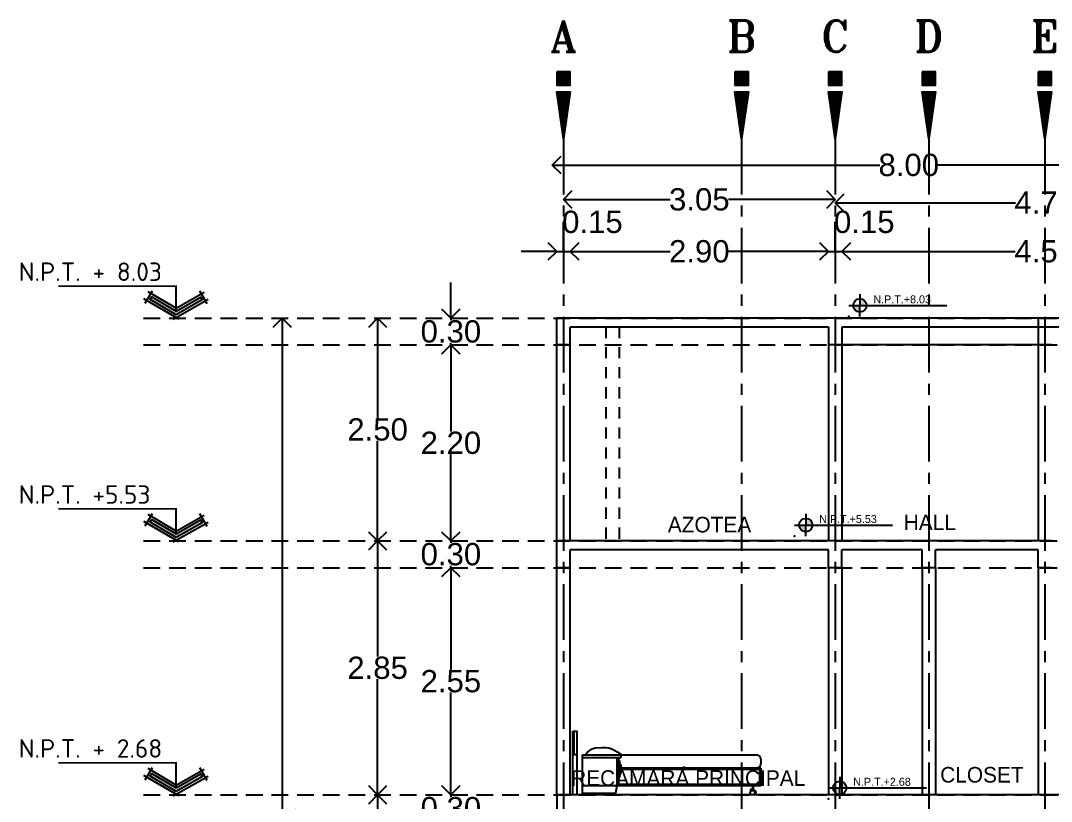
# Model space of a CAD drawing. Header units: metres. Extents: x -58 to 722, y -1100 to 345.
# Drawn here: x 194.06 to 205.62, y -503.35 to -494.59 of the extents above; entities that cross this region are included whole.
import ezdxf
from ezdxf.enums import TextEntityAlignment as Align

# ---------------------------------------------------------------- set-up
doc = ezdxf.new("R2010")
doc.units = ezdxf.units.M
doc.header["$MEASUREMENT"] = 0
for name, pattern in [('CENTER2', [1.125, 0.75, -0.125, 0.125, -0.125]), ('CENTERX2', [4, 2.5, -0.5, 0.5, -0.5]), ('HIDDEN2', [0.1875, 0.125, -0.0625])]:
    doc.linetypes.add(name, pattern=pattern)
doc.layers.get('0').update_dxf_attribs({"color": 255})
doc.layers.get('DEFPOINTS').update_dxf_attribs({"color": 250})
for name, color, linetype in [('A-INDICADORES', 149, 'Continuous'), ('A-MOBILIARIO SANITARIO', 124, 'Continuous'), ('A-TEXTOS', 131, 'Continuous'), ('FSR_ARQ_007PROYECCIONES', 200, 'HIDDEN2'), ('FSR_ARQ_010MUROBAJO', 33, 'Continuous'), ('FSR_ARQ_014TEXTOS', 142, 'Continuous'), ('FSR_ARQ_015COTAS', 125, 'Continuous'), ('FSR_ARQ_016EJES', 135, 'CENTER2'), ('FSR_ARQ_017EJESTEXT', 135, 'Continuous'), ('LOSA', 1, 'Continuous'), ('TEXTOS', 7, 'Continuous')]:
    doc.layers.add(name, color=color, linetype=linetype)
doc.styles.add('ESPACIOS', font='GOTHIC.TTF')
doc.styles.add('LOCAL', font='isocpeur.ttf', dxfattribs={"width": 0.75, "height": 0.15})
doc.styles.add('ROMANT', font='romant.shx')
doc.styles.add('style1', font='arial.ttf')
doc.dimstyles.new('PP_PACO', dxfattribs={"dimtxt": 0.18, "dimasz": 0.075, "dimexe": 0.075, "dimexo": 0, "dimgap": 0, "dimtad": 0, "dimtih": 1, "dimtoh": 1, "dimzin": 1, "dimdsep": 46, "dimtxsty": 'style1', "dimcen": 0.15, "dimse1": 1, "dimse2": 1, "dimclrd": 256, "dimclre": 256, "dimadec": 0, "dimazin": 0, "dimtfac": 1, "dimtmove": 0, "dimatfit": 3, "dimfxl": 0.075, "dimarcsym": 0})

# ---------------------------------------------------------------- blocks, each defined once
blk = doc.blocks.new('Di-p0101')
at = {"const_width": 0.2}
blk.add_lwpolyline([(1.77635683940025e-15, 0.8000000000000007), (1.77635683940025e-15, 1)], dxfattribs=at)
for points in [[(0.09999999999999987, 1), (0.09999999999999987, 0.8000000000000007), (-0.09999999999999964, 0.8000000000000007), (-0.09999999999999964, 1)], [(0, 0), (0.09999999999999987, 0.7000000000000011), (-0.09999999999999964, 0.7000000000000011)]]:
    blk.add_lwpolyline(points, close=True)
blk.add_lwpolyline([(0, 0, 0, 0.2, 0), (1.77635683940025e-15, 0.7000000000000011, 0.2, 0.2, 0)], format="xyseb")
at = {"style": 'ROMANT'}
blk.add_attdef('1', text='', height=0.6, dxfattribs=at).set_placement((2.220446049250313e-16, 1.3), align=Align.CENTER)
blk = doc.blocks.new('_Open90')
at = {"color": 0, "linetype": 'ByBlock', "lineweight": -2}
for p, q in [((0, 0), (-1, 0)), ((-0.5, 0.5), (0, 0)), ((0, 0), (-0.5, -0.5))]:
    blk.add_line(p, q, dxfattribs=at)
blk = doc.blocks.new('*D681')
at = {"layer": 'DEFPOINTS', "color": 0, "ltscale": 0.005, "transparency": 16777216}
for p in [(203.1958728176121, -496.5932850613348), (200.1458728176117, -497.0221563822123), (203.1958728176121, -497.0221563822123)]:
    blk.add_point(p, dxfattribs=at)
at = {"layer": 'FSR_ARQ_015COTAS', "lineweight": -2, "ltscale": 0.005, "transparency": 16777216}
for p, q in [((200.3458728176116, -496.5932850613348), (201.3453271150198, -496.5932850613348)), ((202.9958728176121, -496.5932850613348), (201.9964185202039, -496.5932850613348))]:
    blk.add_line(p, q, dxfattribs=at)
at = {"layer": 'FSR_ARQ_015COTAS', "lineweight": -2, "ltscale": 0.005, "transparency": 16777216, "xscale": 0.2, "yscale": 0.2, "zscale": 0.2, "rotation": 180}
blk.add_blockref('_Open90', (200.1458728176117, -496.5932850613348), dxfattribs=at)
at = {"layer": 'FSR_ARQ_015COTAS', "lineweight": -2, "ltscale": 0.005, "transparency": 16777216, "xscale": 0.2, "yscale": 0.2, "zscale": 0.2}
blk.add_blockref('_Open90', (203.1958728176121, -496.5932850613348), dxfattribs=at)
at = {"layer": 'FSR_ARQ_015COTAS', "color": 0, "ltscale": 0.005, "transparency": 16777216, "insert": (201.6708728176119, -496.5932850613348), "char_height": 0.25, "attachment_point": 5, "style": 'style1'}
blk.add_mtext('3.05', dxfattribs=at)
blk = doc.blocks.new('*D682')
at = {"layer": 'DEFPOINTS', "color": 0, "ltscale": 0.005, "transparency": 16777216}
for p in [(207.8958728176117, -496.6301337464139), (207.8958728176117, -496.9492589366504), (203.1958728176121, -497.0221563822123)]:
    blk.add_point(p, dxfattribs=at)
at = {"layer": 'FSR_ARQ_015COTAS', "lineweight": -2, "ltscale": 0.005, "transparency": 16777216}
for p, q in [((203.3958728176121, -496.6301337464139), (205.2165754096992, -496.6301337464139)), ((207.6958728176117, -496.6301337464139), (205.8751702255246, -496.6301337464139))]:
    blk.add_line(p, q, dxfattribs=at)
at = {"layer": 'FSR_ARQ_015COTAS', "lineweight": -2, "ltscale": 0.005, "transparency": 16777216, "xscale": 0.2, "yscale": 0.2, "zscale": 0.2, "rotation": 180}
blk.add_blockref('_Open90', (203.1958728176121, -496.6301337464139), dxfattribs=at)
at = {"layer": 'FSR_ARQ_015COTAS', "lineweight": -2, "ltscale": 0.005, "transparency": 16777216, "xscale": 0.2, "yscale": 0.2, "zscale": 0.2}
blk.add_blockref('_Open90', (207.8958728176117, -496.6301337464139), dxfattribs=at)
at = {"layer": 'FSR_ARQ_015COTAS', "color": 0, "ltscale": 0.005, "transparency": 16777216, "insert": (205.5458728176119, -496.6301337464139), "char_height": 0.25, "attachment_point": 5, "style": 'style1'}
blk.add_mtext('4.70', dxfattribs=at)
blk = doc.blocks.new('*D683')
at = {"layer": 'DEFPOINTS', "color": 0, "ltscale": 0.005, "transparency": 16777216}
for p in [(200.2208728176113, -497.1761549930175), (200.0708728176118, -497.3543239462479), (200.2208728176113, -497.3543239462479)]:
    blk.add_point(p, dxfattribs=at)
at = {"layer": 'FSR_ARQ_015COTAS', "lineweight": -2, "ltscale": 0.005, "transparency": 16777216}
for p, q in [((200.1458728176115, -497.1761549930175), (200.1458728176115, -496.8458684991566)), ((199.8708728176118, -497.1761549930175), (199.6708728176118, -497.1761549930175)), ((200.0708728176118, -497.1761549930175), (200.2208728176113, -497.1761549930175)), ((200.0708728176118, -497.1761549930175), (200.2208728176113, -497.1761549930175)), ((200.4208728176113, -497.1761549930175), (200.6208728176113, -497.1761549930175))]:
    blk.add_line(p, q, dxfattribs=at)
at = {"layer": 'FSR_ARQ_015COTAS', "lineweight": -2, "ltscale": 0.005, "transparency": 16777216, "xscale": 0.2, "yscale": 0.2, "zscale": 0.2}
blk.add_blockref('_Open90', (200.0708728176118, -497.1761549930175), dxfattribs=at)
at = {"layer": 'FSR_ARQ_015COTAS', "lineweight": -2, "ltscale": 0.005, "transparency": 16777216, "xscale": 0.2, "yscale": 0.2, "zscale": 0.2, "rotation": 180}
blk.add_blockref('_Open90', (200.2208728176113, -497.1761549930175), dxfattribs=at)
at = {"layer": 'FSR_ARQ_015COTAS', "color": 0, "ltscale": 0.005, "transparency": 16777216, "insert": (200.4715037862337, -496.8458684991566), "char_height": 0.25, "attachment_point": 5, "style": 'style1'}
blk.add_mtext('0.15', dxfattribs=at)
blk = doc.blocks.new('*D684')
at = {"layer": 'DEFPOINTS', "color": 0, "ltscale": 0.005, "transparency": 16777216}
for p in [(203.120872817612, -497.1761549930175), (200.2208728176113, -497.3781300483982), (203.120872817612, -497.5442254657083)]:
    blk.add_point(p, dxfattribs=at)
at = {"layer": 'FSR_ARQ_015COTAS', "lineweight": -2, "ltscale": 0.005, "transparency": 16777216}
for p, q in [((200.4208728176113, -497.1761549930175), (201.3444744547194, -497.1761549930175)), ((202.920872817612, -497.1761549930175), (201.9972711805039, -497.1761549930175))]:
    blk.add_line(p, q, dxfattribs=at)
at = {"layer": 'FSR_ARQ_015COTAS', "lineweight": -2, "ltscale": 0.005, "transparency": 16777216, "xscale": 0.2, "yscale": 0.2, "zscale": 0.2, "rotation": 180}
blk.add_blockref('_Open90', (200.2208728176113, -497.1761549930175), dxfattribs=at)
at = {"layer": 'FSR_ARQ_015COTAS', "lineweight": -2, "ltscale": 0.005, "transparency": 16777216, "xscale": 0.2, "yscale": 0.2, "zscale": 0.2}
blk.add_blockref('_Open90', (203.120872817612, -497.1761549930175), dxfattribs=at)
at = {"layer": 'FSR_ARQ_015COTAS', "color": 0, "ltscale": 0.005, "transparency": 16777216, "insert": (201.6708728176117, -497.1761549930175), "char_height": 0.25, "attachment_point": 5, "style": 'style1'}
blk.add_mtext('2.90', dxfattribs=at)
blk = doc.blocks.new('*D685')
at = {"layer": 'DEFPOINTS', "color": 0, "ltscale": 0.005, "transparency": 16777216}
for p in [(203.2708728176121, -497.1761549930175), (203.120872817612, -497.5442254657083), (203.2708728176121, -497.5417184336374)]:
    blk.add_point(p, dxfattribs=at)
at = {"layer": 'FSR_ARQ_015COTAS', "lineweight": -2, "ltscale": 0.005, "transparency": 16777216}
for p, q in [((203.195872817612, -497.1761549930175), (203.195872817612, -496.8458684991566)), ((202.920872817612, -497.1761549930175), (202.720872817612, -497.1761549930175)), ((203.120872817612, -497.1761549930175), (203.2708728176121, -497.1761549930175)), ((203.120872817612, -497.1761549930175), (203.2708728176121, -497.1761549930175)), ((203.4708728176121, -497.1761549930175), (203.6708728176121, -497.1761549930175))]:
    blk.add_line(p, q, dxfattribs=at)
at = {"layer": 'FSR_ARQ_015COTAS', "lineweight": -2, "ltscale": 0.005, "transparency": 16777216, "xscale": 0.2, "yscale": 0.2, "zscale": 0.2}
blk.add_blockref('_Open90', (203.120872817612, -497.1761549930175), dxfattribs=at)
at = {"layer": 'FSR_ARQ_015COTAS', "lineweight": -2, "ltscale": 0.005, "transparency": 16777216, "xscale": 0.2, "yscale": 0.2, "zscale": 0.2, "rotation": 180}
blk.add_blockref('_Open90', (203.2708728176121, -497.1761549930175), dxfattribs=at)
at = {"layer": 'FSR_ARQ_015COTAS', "color": 0, "ltscale": 0.005, "transparency": 16777216, "insert": (203.5215037862341, -496.8458684991566), "char_height": 0.25, "attachment_point": 5, "style": 'style1'}
blk.add_mtext('0.15', dxfattribs=at)
blk = doc.blocks.new('*D686')
at = {"layer": 'DEFPOINTS', "color": 0, "ltscale": 0.005, "transparency": 16777216}
for p in [(207.8208728176121, -497.1761549930175), (207.8208728176121, -497.4199260308069), (203.2708728176121, -497.5417184336374)]:
    blk.add_point(p, dxfattribs=at)
at = {"layer": 'FSR_ARQ_015COTAS', "lineweight": -2, "ltscale": 0.005, "transparency": 16777216}
for p, q in [((203.4708728176121, -497.1761549930175), (205.2152111532192, -497.1761549930175)), ((207.6208728176121, -497.1761549930175), (205.876534482005, -497.1761549930175))]:
    blk.add_line(p, q, dxfattribs=at)
at = {"layer": 'FSR_ARQ_015COTAS', "lineweight": -2, "ltscale": 0.005, "transparency": 16777216, "xscale": 0.2, "yscale": 0.2, "zscale": 0.2, "rotation": 180}
blk.add_blockref('_Open90', (203.2708728176121, -497.1761549930175), dxfattribs=at)
at = {"layer": 'FSR_ARQ_015COTAS', "lineweight": -2, "ltscale": 0.005, "transparency": 16777216, "xscale": 0.2, "yscale": 0.2, "zscale": 0.2}
blk.add_blockref('_Open90', (207.8208728176121, -497.1761549930175), dxfattribs=at)
at = {"layer": 'FSR_ARQ_015COTAS', "color": 0, "ltscale": 0.005, "transparency": 16777216, "insert": (205.5458728176121, -497.1761549930175), "char_height": 0.25, "attachment_point": 5, "style": 'style1'}
blk.add_mtext('4.55', dxfattribs=at)
blk = doc.blocks.new('*D688')
at = {"layer": 'DEFPOINTS', "color": 0, "ltscale": 0.005, "transparency": 16777216}
for p in [(208.0208728176117, -496.2069957137662), (200.0208728176117, -498.3573708705111), (208.0208728176117, -498.3573708705111)]:
    blk.add_point(p, dxfattribs=at)
at = {"layer": 'FSR_ARQ_015COTAS', "lineweight": -2, "ltscale": 0.005, "transparency": 16777216}
for p, q in [((200.2208728176117, -496.2069957137662), (203.6964355734098, -496.2069957137662)), ((207.8208728176118, -496.2069957137662), (204.3453100618136, -496.2069957137662))]:
    blk.add_line(p, q, dxfattribs=at)
at = {"layer": 'FSR_ARQ_015COTAS', "lineweight": -2, "ltscale": 0.005, "transparency": 16777216, "xscale": 0.2, "yscale": 0.2, "zscale": 0.2, "rotation": 180}
blk.add_blockref('_Open90', (200.0208728176117, -496.2069957137662), dxfattribs=at)
at = {"layer": 'FSR_ARQ_015COTAS', "lineweight": -2, "ltscale": 0.005, "transparency": 16777216, "xscale": 0.2, "yscale": 0.2, "zscale": 0.2}
blk.add_blockref('_Open90', (208.0208728176117, -496.2069957137662), dxfattribs=at)
at = {"layer": 'FSR_ARQ_015COTAS', "color": 0, "ltscale": 0.005, "transparency": 16777216, "insert": (204.0208728176117, -496.2069957137662), "char_height": 0.25, "attachment_point": 5, "style": 'style1'}
blk.add_mtext('8.00', dxfattribs=at)
blk = doc.blocks.new('*D699')
at = {"layer": 'DEFPOINTS', "color": 0, "ltscale": 0.005, "transparency": 16777216}
for p in [(198.8833481659956, -503.2755420359571), (199.6640112311505, -503.2755420359571), (199.5904807086312, -503.5755420359571)]:
    blk.add_point(p, dxfattribs=at)
at = {"layer": 'FSR_ARQ_015COTAS', "lineweight": -2, "ltscale": 0.005, "transparency": 16777216}
for p, q in [((198.8833481659956, -503.0755420359571), (198.8833481659956, -502.8755420359572)), ((198.8833481659956, -503.2755420359571), (198.8833481659956, -503.2978135229966)), ((198.8833481659956, -503.5755420359571), (198.8833481659956, -503.5532705489176)), ((198.8833481659956, -503.7755420359571), (198.8833481659956, -503.9755420359571))]:
    blk.add_line(p, q, dxfattribs=at)
at = {"layer": 'FSR_ARQ_015COTAS', "lineweight": -2, "ltscale": 0.005, "transparency": 16777216, "xscale": 0.2, "yscale": 0.2, "zscale": 0.2}
for p, rotation in [((198.8833481659956, -503.2755420359571), 270), ((198.8833481659956, -503.5755420359571), 90)]:
    blk.add_blockref('_Open90', p, dxfattribs=dict(at, rotation=rotation))
at = {"layer": 'FSR_ARQ_015COTAS', "color": 0, "ltscale": 0.005, "transparency": 16777216, "insert": (198.8833481659954, -503.4255420359571), "char_height": 0.25, "attachment_point": 5, "style": 'style1'}
blk.add_mtext('0.30', dxfattribs=at)
blk = doc.blocks.new('*D700')
at = {"layer": 'DEFPOINTS', "color": 0, "ltscale": 0.005, "transparency": 16777216}
for p in [(198.8833481659958, -500.7255420359574), (199.8020382876797, -500.7255420359574), (199.6640112311505, -503.2755420359571)]:
    blk.add_point(p, dxfattribs=at)
at = {"layer": 'FSR_ARQ_015COTAS', "lineweight": -2, "ltscale": 0.005, "transparency": 16777216}
for p, q in [((198.8833481659958, -500.9255420359574), (198.8833481659958, -501.8728987890269)), ((198.8833481659958, -503.0755420359571), (198.8833481659958, -502.1281852828877))]:
    blk.add_line(p, q, dxfattribs=at)
at = {"layer": 'FSR_ARQ_015COTAS', "lineweight": -2, "ltscale": 0.005, "transparency": 16777216, "xscale": 0.2, "yscale": 0.2, "zscale": 0.2}
for p, rotation in [((198.8833481659958, -500.7255420359574), 90), ((198.8833481659958, -503.2755420359571), 270)]:
    blk.add_blockref('_Open90', p, dxfattribs=dict(at, rotation=rotation))
at = {"layer": 'FSR_ARQ_015COTAS', "color": 0, "ltscale": 0.005, "transparency": 16777216, "insert": (198.8833481659956, -502.0005420359572), "char_height": 0.25, "attachment_point": 5, "style": 'style1'}
blk.add_mtext('2.55', dxfattribs=at)
blk = doc.blocks.new('*D701')
at = {"layer": 'DEFPOINTS', "color": 0, "ltscale": 0.005, "transparency": 16777216}
for p in [(198.8833481659961, -500.4255420359573), (199.8204224095588, -500.4255420359573), (199.8020382876797, -500.7255420359574)]:
    blk.add_point(p, dxfattribs=at)
at = {"layer": 'FSR_ARQ_015COTAS', "lineweight": -2, "ltscale": 0.005, "transparency": 16777216}
for p, q in [((198.8833481659961, -500.2255420359573), (198.8833481659961, -500.0255420359573)), ((198.8833481659961, -500.4255420359573), (198.8833481659961, -500.4478135229969)), ((198.8833481659961, -500.7255420359574), (198.8833481659961, -500.7032705489178)), ((198.8833481659961, -500.9255420359574), (198.8833481659961, -501.1255420359574))]:
    blk.add_line(p, q, dxfattribs=at)
at = {"layer": 'FSR_ARQ_015COTAS', "lineweight": -2, "ltscale": 0.005, "transparency": 16777216, "xscale": 0.2, "yscale": 0.2, "zscale": 0.2}
for p, rotation in [((198.8833481659961, -500.4255420359573), 270), ((198.8833481659961, -500.7255420359574), 90)]:
    blk.add_blockref('_Open90', p, dxfattribs=dict(at, rotation=rotation))
at = {"layer": 'FSR_ARQ_015COTAS', "color": 0, "ltscale": 0.005, "transparency": 16777216, "insert": (198.8833481659959, -500.5755420359573), "char_height": 0.25, "attachment_point": 5, "style": 'style1'}
blk.add_mtext('0.30', dxfattribs=at)
blk = doc.blocks.new('*D702')
at = {"layer": 'DEFPOINTS', "color": 0, "ltscale": 0.005, "transparency": 16777216}
for p in [(198.8833481659963, -498.2255420359574), (199.8296771029708, -498.2255420359574), (199.8204224095588, -500.4255420359573)]:
    blk.add_point(p, dxfattribs=at)
at = {"layer": 'FSR_ARQ_015COTAS', "lineweight": -2, "ltscale": 0.005, "transparency": 16777216}
for p, q in [((198.8833481659963, -498.4255420359574), (198.8833481659963, -499.1978987890269)), ((198.8833481659963, -500.2255420359573), (198.8833481659963, -499.4531852828877))]:
    blk.add_line(p, q, dxfattribs=at)
at = {"layer": 'FSR_ARQ_015COTAS', "lineweight": -2, "ltscale": 0.005, "transparency": 16777216, "xscale": 0.2, "yscale": 0.2, "zscale": 0.2}
for p, rotation in [((198.8833481659963, -498.2255420359574), 90), ((198.8833481659963, -500.4255420359573), 270)]:
    blk.add_blockref('_Open90', p, dxfattribs=dict(at, rotation=rotation))
at = {"layer": 'FSR_ARQ_015COTAS', "color": 0, "ltscale": 0.005, "transparency": 16777216, "insert": (198.8833481659961, -499.3255420359573), "char_height": 0.25, "attachment_point": 5, "style": 'style1'}
blk.add_mtext('2.20', dxfattribs=at)
blk = doc.blocks.new('*D693')
at = {"layer": 'DEFPOINTS', "color": 0, "ltscale": 0.005, "transparency": 16777216}
for p in [(198.8833481659965, -497.9255420359576), (199.87563442517, -497.9255420359576), (199.8296771029708, -498.2255420359574)]:
    blk.add_point(p, dxfattribs=at)
at = {"layer": 'FSR_ARQ_015COTAS', "lineweight": -2, "ltscale": 0.005, "transparency": 16777216}
for p, q in [((198.8833481659965, -497.7255420359576), (198.8833481659965, -497.5255420359576)), ((198.8833481659965, -497.9255420359576), (198.8833481659965, -497.947813522997)), ((198.8833481659965, -498.2255420359574), (198.8833481659965, -498.2032705489179)), ((198.8833481659965, -498.4255420359574), (198.8833481659965, -498.6255420359574))]:
    blk.add_line(p, q, dxfattribs=at)
at = {"layer": 'FSR_ARQ_015COTAS', "lineweight": -2, "ltscale": 0.005, "transparency": 16777216, "xscale": 0.2, "yscale": 0.2, "zscale": 0.2}
for p, rotation in [((198.8833481659965, -497.9255420359576), 270), ((198.8833481659965, -498.2255420359574), 90)]:
    blk.add_blockref('_Open90', p, dxfattribs=dict(at, rotation=rotation))
at = {"layer": 'FSR_ARQ_015COTAS', "color": 0, "ltscale": 0.005, "transparency": 16777216, "insert": (198.8833481659963, -498.0755420359574), "char_height": 0.25, "attachment_point": 5, "style": 'style1'}
blk.add_mtext('0.30', dxfattribs=at)
blk = doc.blocks.new('*D695')
at = {"layer": 'DEFPOINTS', "color": 0, "ltscale": 0.005, "transparency": 16777216}
for p in [(198.0610941567095, -503.2755420359572), (198.9716957419677, -503.2755420359572), (198.2674592055504, -506.1355420359574)]:
    blk.add_point(p, dxfattribs=at)
at = {"layer": 'FSR_ARQ_015COTAS', "lineweight": -2, "ltscale": 0.005, "transparency": 16777216}
for p, q in [((198.0610941567095, -503.4755420359572), (198.0610941567095, -504.5778987890269)), ((198.0610941567095, -505.9355420359574), (198.0610941567095, -504.8331852828877))]:
    blk.add_line(p, q, dxfattribs=at)
at = {"layer": 'FSR_ARQ_015COTAS', "lineweight": -2, "ltscale": 0.005, "transparency": 16777216, "xscale": 0.2, "yscale": 0.2, "zscale": 0.2}
for p, rotation in [((198.0610941567095, -503.2755420359572), 90), ((198.0610941567095, -506.1355420359574), 270)]:
    blk.add_blockref('_Open90', p, dxfattribs=dict(at, rotation=rotation))
at = {"layer": 'FSR_ARQ_015COTAS', "color": 0, "ltscale": 0.005, "transparency": 16777216, "insert": (198.0610941567093, -504.7055420359573), "char_height": 0.25, "attachment_point": 5, "style": 'style1'}
blk.add_mtext('2.86', dxfattribs=at)
blk = doc.blocks.new('*D696')
at = {"layer": 'DEFPOINTS', "color": 0, "ltscale": 0.005, "transparency": 16777216}
for p in [(198.0610941567097, -500.4255420359573), (198.5638927321069, -500.4255420359573), (198.9716957419677, -503.2755420359572)]:
    blk.add_point(p, dxfattribs=at)
at = {"layer": 'FSR_ARQ_015COTAS', "lineweight": -2, "ltscale": 0.005, "transparency": 16777216}
for p, q in [((198.0610941567097, -500.6255420359573), (198.0610941567097, -501.7228987890268)), ((198.0610941567097, -503.0755420359572), (198.0610941567097, -501.9781852828876))]:
    blk.add_line(p, q, dxfattribs=at)
at = {"layer": 'FSR_ARQ_015COTAS', "lineweight": -2, "ltscale": 0.005, "transparency": 16777216, "xscale": 0.2, "yscale": 0.2, "zscale": 0.2}
for p, rotation in [((198.0610941567097, -500.4255420359573), 90), ((198.0610941567097, -503.2755420359572), 270)]:
    blk.add_blockref('_Open90', p, dxfattribs=dict(at, rotation=rotation))
at = {"layer": 'FSR_ARQ_015COTAS', "color": 0, "ltscale": 0.005, "transparency": 16777216, "insert": (198.0610941567095, -501.8505420359572), "char_height": 0.25, "attachment_point": 5, "style": 'style1'}
blk.add_mtext('2.85', dxfattribs=at)
blk = doc.blocks.new('*D697')
at = {"layer": 'DEFPOINTS', "color": 0, "ltscale": 0.005, "transparency": 16777216}
for p in [(198.06109415671, -497.9255420359575), (198.8004317201202, -497.9255420359575), (198.5638927321069, -500.4255420359573)]:
    blk.add_point(p, dxfattribs=at)
at = {"layer": 'FSR_ARQ_015COTAS', "lineweight": -2, "ltscale": 0.005, "transparency": 16777216}
for p, q in [((198.06109415671, -498.1255420359575), (198.06109415671, -499.047898789027)), ((198.06109415671, -500.2255420359573), (198.06109415671, -499.3031852828878))]:
    blk.add_line(p, q, dxfattribs=at)
at = {"layer": 'FSR_ARQ_015COTAS', "lineweight": -2, "ltscale": 0.005, "transparency": 16777216, "xscale": 0.2, "yscale": 0.2, "zscale": 0.2}
for p, rotation in [((198.06109415671, -497.9255420359575), 90), ((198.06109415671, -500.4255420359573), 270)]:
    blk.add_blockref('_Open90', p, dxfattribs=dict(at, rotation=rotation))
at = {"layer": 'FSR_ARQ_015COTAS', "color": 0, "ltscale": 0.005, "transparency": 16777216, "insert": (198.0610941567098, -499.1755420359573), "char_height": 0.25, "attachment_point": 5, "style": 'style1'}
blk.add_mtext('2.50', dxfattribs=at)
blk = doc.blocks.new('*D703')
at = {"layer": 'DEFPOINTS', "color": 0, "ltscale": 0.005, "transparency": 16777216}
for p in [(196.9900281773326, -497.9255420359575), (197.566103762861, -497.9255420359575), (197.566103762861, -509.1955420359573)]:
    blk.add_point(p, dxfattribs=at)
at = {"layer": 'FSR_ARQ_015COTAS', "lineweight": -2, "ltscale": 0.005, "transparency": 16777216}
for p, q in [((196.9900281773326, -498.1255420359575), (196.9900281773326, -503.4350304397773)), ((196.9900281773326, -508.9955420359573), (196.9900281773326, -503.6860536321375))]:
    blk.add_line(p, q, dxfattribs=at)
at = {"layer": 'FSR_ARQ_015COTAS', "lineweight": -2, "ltscale": 0.005, "transparency": 16777216, "xscale": 0.2, "yscale": 0.2, "zscale": 0.2}
for p, rotation in [((196.9900281773326, -497.9255420359575), 90), ((196.9900281773326, -509.1955420359573), 270)]:
    blk.add_blockref('_Open90', p, dxfattribs=dict(at, rotation=rotation))
at = {"layer": 'FSR_ARQ_015COTAS', "color": 0, "ltscale": 0.005, "transparency": 16777216, "insert": (196.9900281773324, -503.5605420359573), "char_height": 0.25, "attachment_point": 5, "style": 'style1'}
blk.add_mtext('11.27', dxfattribs=at)
blk = doc.blocks.new('Flecha_1')
blk.add_hatch(color=256).paths.add_polyline_path([(0, 0.0007577722283113875), (0.003041045828766409, -0.0009979763995449642), (0.002853545828766402, -0.001322735925964102), (0, 0.0003247595264191661), (-0.002853545828766402, -0.00132273592596413), (-0.003041045828766409, -0.0009979763995449642)])
for p, q in [((0.0003247595264190828, 0.001270031754730561), (-0.003750000000000031, -0.001082531754730554)), ((-0.0003247595264191938, 0.001270031754730561), (0.00374999999999992, -0.001082531754730581)), ((0, 0), (-0.003281249999999902, -0.001894430570778483)), ((0, 0), (0.003281249999999902, -0.001894430570778483)), ((-0.003612740473580844, -0.0005702722283114081), (-0.002768990473580812, -0.002031690097197669)), ((0.003612740473580844, -0.0005702722283114081), (0.002768990473580812, -0.002031690097197669))]:
    blk.add_line(p, q)
blk.add_lwpolyline([(0, 0.0007577722283113875), (0.003041045828766409, -0.0009979763995449642), (0.002853545828766402, -0.001322735925964102), (0, 0.0003247595264191661), (-0.002853545828766402, -0.00132273592596413), (-0.003041045828766409, -0.0009979763995449642)], close=True)
blk = doc.blocks.new('ARP-NPT')
h = blk.add_hatch(color=256)
edge = h.paths.add_edge_path()
edge.add_ellipse((4.547473508864641e-13, 0), major_axis=(0.0530330085889924, 0.05303300858899069), ratio=0.9999999999999806, start_angle=314.99999999999943, end_angle=405.00000000000057, ccw=False)
edge.add_line((0.07500000009332553, 0), (-1.256356130241443e-13, 1.186550859046596e-15))
edge.add_line((4.547473508864641e-13, 0), (4.559339017455107e-13, 0.07500000009345113))
edge = h.paths.add_edge_path()
edge.add_line((-0.07500000009360974, 0), (-1.585814812798958e-13, -1.186550859046596e-15))
edge.add_line((4.547473508864641e-13, 0), (4.535608000274175e-13, -0.07500000009345113))
edge.add_ellipse((4.547473508864641e-13, 0), major_axis=(0.0530330085889924, 0.05303300858899069), ratio=0.9999999999999806, start_angle=134.9999999999994, end_angle=225.0000000000006, ccw=False)
for p, q in [((4.547473508864641e-13, 0.125), (4.547473508864641e-13, 0)), ((-0.1249999999995453, 0), (0.9750000000004775, 0)), ((1.023181539494544e-12, -0.125), (4.547473508864641e-13, 0))]:
    blk.add_line(p, q)
blk.add_circle((4.547473508864641e-13, 0), 0.075)
blk.add_point((-0.1249999999995453, -0.125))
at = {"layer": 'A-TEXTOS', "style": 'ESPACIOS'}
blk.add_attdef('N.P.T.', text='', height=0.09, dxfattribs=at).set_placement((0.4740896149224341, 0.02276895428546766), align=Align.CENTER)
blk = doc.blocks.new('CAMA15')
for p, q in [((0, 0.7161304673896085), (0.05000000000000071, 0.7161304673896085)), ((0, 0), (0, 0.7161304673896085)), ((0.01500000000000057, 0.4500000000000002), (0.01500000000000057, 0.7161304673896085)), ((0.05000000000000071, 0), (0.05000000000000071, 0.7161304673896085)), ((0.05000000000000071, 0.4500000000000002), (0, 0.4500000000000002)), ((0.1097237557186261, 0), (0.1097237557186261, 0.4500000000000002)), ((0.1097237557186261, 0.4500000000000002), (0.5743342335765913, 0.4500000000000002)), ((0.1097237557186261, 0.4200000000000002), (0.5433774749925107, 0.4200000000000004)), ((0.4933056504987086, 0.4200000000000004), (0.4933056504987068, 0.1000000000000001)), ((0.5133056504987081, 0.4200000000000004), (0.5133056504987064, 0.1000000000000001)), ((0.5133056504987081, 0.3851514726768217), (0.525569537099571, 0.3851514726768217)), ((0.525569537099571, 0.3851514726768217), (0.525569537099571, 0.1957389975917438)), ((0.5433774749925107, 0.4200000000000004), (0.5433774749925107, 0.4500000000000002)), ((0.5743342335765913, 0.4500000000000002), (2.059723755718625, 0.4500000000000002)), ((2.109723755718626, 0.4000000000000001), (2.109723755718628, 0.3499999999999999)), ((0.525569537099571, 0.3424910053153143), (0.537527438606773, 0.3424910053153143)), ((0.537527438606773, 0.2469315584255485), (0.525569537099571, 0.2469315584255485)), ((0.537527438606773, 0.3424910053153143), (0.537527438606773, 0.2469315584255485)), ((2.109723755718628, 0.3), (0.537527438606773, 0.3000000000000003)), ((2.094252439347136, 0.2845286836285115), (0.537527438606773, 0.2845286836285115)), ((2.094252439347136, 0.2845286836285115), (2.094252439347139, 0.1154713163714889)), ((2.109723755718626, 0.3000000000000003), (2.109723755718628, 0.1000000000000001)), ((0.525569537099571, 0.1957389975917438), (0.5133056504987064, 0.1957389975917438)), ((0.05000000000000071, 0), (1.77635683940025e-15, 0)), ((2.109723755718628, 0.1000000000000001), (0.1097237557186279, 0.1000000000000001)), ((0.1097237557186261, 0.02000000000000002), (0.4800930325525883, 0.02000000000000002)), ((0.4767898780660573, 0), (0.1097237557186261, 0)), ((0.4933056504987068, 0.1000000000000001), (0.4767898780660573, 0)), ((2.094252439347139, 0.1154713163714889), (0.5133056504987081, 0.1154713163714889)), ((2.014796509333671, 0.1000000000000001), (2.014796509333669, 0.0628044881235601)), ((2.014796509333667, 0.05270325352890337), (2.014796509333669, 0.04989915622976149)), ((2.024796509333671, 0.1000000000000001), (2.024796509333667, 0.06050889637662049)), ((2.024796509333667, 0.049815231737393), (2.024796509333669, 0.04876620090623929))]:
    blk.add_line(p, q)
blk.add_lwpolyline([(0.1395559112797518, 0.45), (0.165331753619526, 0.4798611519335738), (0.1954035781133356, 0.5034633926773937), (0.2168834382990781, 0.5163373345427233), (0.2512511943625029, 0.527065605439792), (0.3350227199050835, 0.5335025903631676), (0.3693905265529196, 0.5313569193949066), (0.4059062989855704, 0.527065605439792), (0.4445700372030288, 0.5120460205876158), (0.506861702559867, 0.4777154809653057), (0.5455254407773253, 0.4500000000000002)])
blk.add_circle((2.017039725561752, 0.02499999999999991), 0.025)
for centre, radius, start, end in [((2.059723755718625, 0.4000000000000001), 0.05, 0, 90), ((2.059723755718627, 0.3499999999999999), 0.05, 270, 0), ((1.997550232635035, 0.05702101726500075), 0.00500164116822259, 104.5985331636379, 281.6629135147314), ((2.008161014172627, 0.01097043596539971), 0.05225704506731235, 21.27235578479215, 103.1307233391859), ((2.008161014172627, 0.01097043596539971), 0.04225704506731235, 21.27235578479215, 103.1307233391859), ((2.051347997141615, 0.03029930963379357), 0.005522005682561041, 226.3859534001539, 356.1587581694145)]:
    blk.add_arc(centre, radius, start, end)

msp = doc.modelspace()

# ---------------------------------------------------------------- linework, layer by layer
at = {"layer": 'FSR_ARQ_007PROYECCIONES', "ltscale": 1.5}
for p, q in [((195.4342563150192, -497.9255420359573), (211.8137797290898, -497.9255420359572)), ((195.4342563150192, -498.2255420359572), (211.8137797290898, -498.2255420359572)), ((195.4342563150192, -500.4255420359571), (211.8137797290898, -500.4255420359571)), ((195.4342563150192, -500.7255420359571), (211.8137797290898, -500.7255420359571)), ((195.4342563150192, -503.275542035957), (211.8137797290898, -503.2755420359569))]:
    msp.add_line(p, q, dxfattribs=at)
at = {"layer": 'FSR_ARQ_007PROYECCIONES'}
for p, q in [((200.6208728176119, -498.0255420359572), (200.6208728176119, -500.4255420359571)), ((200.7708728176119, -498.0255420359572), (200.7708728176119, -500.4255420359571))]:
    msp.add_line(p, q, dxfattribs=at)
at = {"layer": 'FSR_ARQ_010MUROBAJO', "ltscale": 0.005}
for p, q in [((200.0708728176122, -500.4255420359571), (200.0708728176121, -498.225542035957)), ((200.2208728176122, -500.4255420359571), (200.2208728176121, -498.225542035957)), ((203.1208728176125, -498.225542035957), (203.1208728176125, -500.4255420359571)), ((205.4708728176123, -498.225542035957), (203.2708728176127, -498.225542035957)), ((203.2708728176127, -498.225542035957), (203.2708728176127, -500.4255420359571)), ((205.4708728176123, -498.225542035957), (205.4708728176123, -500.4255420359567)), ((200.0708728176122, -503.2755420359567), (200.0708728176122, -500.725542035957)), ((200.2208728176121, -503.2755420359567), (200.2208728176121, -500.7255420359571)), ((203.1208728176126, -500.7255420359589), (203.1208728176126, -503.2755420359567)), ((203.2708728176128, -500.7255420359588), (203.2708728176128, -503.2755420359567)), ((204.1708728176121, -500.725542035958), (204.1708728176121, -503.2755420359566)), ((204.320872817612, -500.7255420359579), (204.320872817612, -503.2755420359566)), ((205.4708728176123, -500.725542035957), (205.4708728176123, -503.2755420359566))]:
    msp.add_line(p, q, dxfattribs=at)
at = {"layer": 'FSR_ARQ_016EJES', "linetype": 'CENTERX2', "ltscale": 0.25}
for p, q in [((200.1458728176117, -495.9108011278093), (200.1458728176117, -509.195542035957)), ((202.145872817612, -495.9108011278093), (202.145872817612, -509.195542035957)), ((203.1958728176121, -495.9108011278093), (203.1958728176121, -509.195542035957)), ((204.245872817612, -495.9108011278093), (204.245872817612, -509.195542035957)), ((205.5458728176114, -495.9108011278093), (205.5458728176114, -509.195542035957))]:
    msp.add_line(p, q, dxfattribs=at)
at = {"layer": 'LOSA', "ltscale": 0.005}
for p, q in [((207.970872817612, -497.9255420359571), (200.0708728176122, -497.9255420359571)), ((200.0708728176122, -498.2255420359569), (200.0708728176122, -497.9255420359571)), ((205.4708728176123, -497.9255420359571), (205.4708728176123, -498.2255420359569)), ((200.2208728176121, -498.2255420359569), (200.2208728176121, -498.0255420359571)), ((203.1208728176126, -498.0255420359572), (200.2208728176121, -498.0255420359572)), ((203.1208728176125, -498.0255420359573), (203.1208728176125, -498.2255420359569)), ((207.8208728176121, -498.0255420359571), (203.2708728176127, -498.0255420359572)), ((203.2708728176127, -498.0255420359573), (203.2708728176127, -498.2255420359569)), ((200.2208728176121, -498.2255420359569), (200.0708728176119, -498.2255420359569)), ((203.2708728176128, -498.2255420359569), (203.1208728176129, -498.2255420359569)), ((205.6208728176124, -498.225542035957), (205.4708728176123, -498.225542035957)), ((200.0708728176122, -500.7255420359571), (200.0708728176122, -500.4255420359571)), ((205.6208728176124, -500.4255420359571), (200.0708728176122, -500.4255420359572)), ((200.2208728176121, -500.7255420359571), (200.2208728176121, -500.5255420359572)), ((203.1208728176126, -500.5255420359573), (200.2208728176121, -500.5255420359572)), ((203.1208728176126, -500.725542035957), (203.1208728176126, -500.5255420359573)), ((203.2708728176128, -500.725542035957), (203.2708728176128, -500.5255420359573)), ((204.1708728176121, -500.5255420359572), (203.2708728176128, -500.5255420359573)), ((204.1708728176121, -500.7255420359571), (204.1708728176121, -500.5255420359572)), ((204.320872817612, -500.7255420359571), (204.320872817612, -500.5255420359571)), ((205.4708728176123, -500.5255420359572), (204.320872817612, -500.5255420359572)), ((205.4708728176124, -500.7255420359571), (205.4708728176124, -500.5255420359572)), ((200.2208728176121, -500.7255420359571), (200.0708728176121, -500.7255420359571)), ((203.2708728176128, -500.725542035957), (203.1208728176126, -500.725542035957)), ((204.320872817612, -500.7255420359571), (204.1708728176121, -500.7255420359571)), ((205.6208728176123, -500.725542035957), (205.4708728176124, -500.7255420359571)), ((200.0708728176122, -503.2755420359567), (200.0708728176122, -503.5755420359567)), ((206.7208728176124, -503.2755420359567), (200.0708728176122, -503.2755420359567))]:
    msp.add_line(p, q, dxfattribs=at)
at = {"layer": 'TEXTOS', "const_width": 0.02}
for points in [[(195.799586326869, -497.8461322797392), (195.799586326869, -497.565872531633), (194.4779358568405, -497.565872531633)], [(195.799586326869, -500.3461322797389), (195.799586326869, -500.0658725316328), (194.4779358568405, -500.0658725316328)], [(195.799586326869, -503.1961322797389), (195.799586326869, -502.9158725316328), (194.4779358568405, -502.9158725316328)]]:
    msp.add_lwpolyline(points, dxfattribs=at)

# ---------------------------------------------------------------- block references
at = {"layer": 'A-INDICADORES'}
for p, values in [((203.472624420728, -497.782022357312), {'N.P.T.': 'N.P.T.+8.03'}), ((202.8648085382197, -500.2469390716407), {'N.P.T.': 'N.P.T.+5.53'}), ((203.2461683213242, -503.1965296745085), {'N.P.T.': 'N.P.T.+2.68'})]:
    msp.add_blockref('ARP-NPT', p, dxfattribs=at).add_auto_attribs(values)
at = {"layer": 'A-MOBILIARIO SANITARIO'}
msp.add_blockref('CAMA15', (200.2509627925853, -503.2755420359567), dxfattribs=at)
at = {"layer": 'FSR_ARQ_017EJESTEXT', "lineweight": 0}
ref = msp.add_blockref('Di-p0101', (200.1458728176117, -495.9108011278093), dxfattribs=dict(at, xscale=-0.75, yscale=0.75, zscale=0.75))
ref.add_attrib('1', 'A', dxfattribs={"layer": '0', "height": 0.35, "style": 'ROMANT'}).set_placement((200.1458728176094, -494.935801127809), align=Align.CENTER)
ref = msp.add_blockref('Di-p0101', (202.145872817612, -495.9108011278093), dxfattribs=dict(at, xscale=-0.75, yscale=0.75, zscale=0.75))
ref.add_attrib('1', 'B', dxfattribs={"layer": '0', "height": 0.35, "style": 'ROMANT'}).set_placement((202.1458728176097, -494.935801127809), align=Align.CENTER)
ref = msp.add_blockref('Di-p0101', (203.1958728176121, -495.9108011278095), dxfattribs=dict(at, xscale=-0.75, yscale=0.75, zscale=0.75))
ref.add_attrib('1', 'C', dxfattribs={"layer": '0', "height": 0.35, "style": 'ROMANT'}).set_placement((203.1958728176098, -494.9358011278091), align=Align.CENTER)
ref = msp.add_blockref('Di-p0101', (204.245872817612, -495.9108011278093), dxfattribs=dict(at, xscale=-0.75, yscale=0.75, zscale=0.75))
ref.add_attrib('1', 'D', dxfattribs={"layer": '0', "height": 0.35, "style": 'ROMANT'}).set_placement((204.2458728176097, -494.935801127809), align=Align.CENTER)
ref = msp.add_blockref('Di-p0101', (205.5458728176114, -495.9108011278093), dxfattribs=dict(at, xscale=-0.75, yscale=0.75, zscale=0.75))
ref.add_attrib('1', 'E', dxfattribs={"layer": '0', "height": 0.35, "style": 'ROMANT'}).set_placement((205.5458728176091, -494.935801127809), align=Align.CENTER)
at = {"layer": 'TEXTOS', "xscale": 96.2046114645297, "yscale": 96.2046114645297, "zscale": 96.2046114645297, "rotation": 179.5449717127302}
for p in [(195.799834450991, -497.8148899009546), (195.799834450991, -500.3148899009544), (195.799834450991, -503.1648899009544)]:
    msp.add_blockref('Flecha_1', p, dxfattribs=at)

# ---------------------------------------------------------------- texts
at = {"layer": 'FSR_ARQ_014TEXTOS', "style": 'ESPACIOS'}
msp.add_text('RECAMARÁ PRINCIPAL', height=0.175, dxfattribs=at).set_placement((200.2325082898581, -503.1742361536654))
at = {"layer": 'FSR_ARQ_014TEXTOS', "char_height": 0.175, "attachment_point": 9, "style": 'ESPACIOS'}
for s, insert in [('AZOTEA', (202.2534702268063, -500.3321437092247)), ('HALL', (204.5499766837122, -500.304517269671)), ('CLOSET', (205.3096167266987, -503.1395325055604))]:
    msp.add_mtext_dynamic_manual_height_columns(s, width=0.846152269103416, gutter_width=0.5249999999999999, heights=[0], dxfattribs=dict(at, insert=insert))
at = {"layer": 'TEXTOS', "style": 'LOCAL'}
for s, p in [('N.P.T. + 8.03', (194.0335025568053, -497.507984025998)), ('N.P.T. +5.53', (194.0335025568054, -500.0079840259978)), ('N.P.T. + 2.68', (194.0335025568053, -502.8579840259978))]:
    msp.add_text(s, height=0.2075041075979733, rotation=359.9999999999989, dxfattribs=at).set_placement(p)

# ---------------------------------------------------------------- dimensions: what is measured, and where the dimension line sits
at = {"layer": 'FSR_ARQ_015COTAS', "ltscale": 0.005}
for base, p1, p2, picture, middle in [((208.0208728176117, -496.2069957137662), (200.0208728176117, -498.3573708705111), (208.0208728176117, -498.3573708705111), '*D688', (204.0208728176117, -496.2069957137662)), ((203.1958728176121, -496.5932850613348), (200.1458728176117, -497.0221563822123), (203.1958728176121, -497.0221563822123), '*D681', (201.6708728176119, -496.5932850613348)), ((207.8958728176117, -496.6301337464139), (203.1958728176121, -497.0221563822123), (207.8958728176117, -496.9492589366504), '*D682', (205.5458728176119, -496.6301337464139)), ((200.2208728176113, -497.1761549930175), (200.0708728176118, -497.3543239462479), (200.2208728176113, -497.3543239462479), '*D683', (200.1458728176115, -496.8458684991566)), ((203.2708728176121, -497.1761549930175), (203.120872817612, -497.5442254657083), (203.2708728176121, -497.5417184336374), '*D685', (203.195872817612, -496.8458684991566)), ((203.120872817612, -497.1761549930175), (200.2208728176113, -497.3781300483982), (203.120872817612, -497.5442254657083), '*D684', (201.6708728176117, -497.1761549930175)), ((207.8208728176121, -497.1761549930175), (203.2708728176121, -497.5417184336374), (207.8208728176121, -497.4199260308069), '*D686', (205.5458728176121, -497.1761549930175))]:
    dim = msp.add_linear_dim(base=base, p1=p1, p2=p2, dimstyle='PP_PACO', override={"dimtxt": 0.25, "dimasz": 0.2, "dimblk1": 'Open90', "dimblk2": 'Open90', "dimsah": 1, "dimtmove": 1, "dimfxlon": 1}, dxfattribs=at)
    dim.commit()
    dim.dimension.update_dxf_attribs({"geometry": picture, "text_midpoint": middle})
for base, p1, p2, picture, middle in [((198.8833481659965, -497.9255420359576), (199.8296771029707, -498.2255420359572), (199.8756344251699, -497.9255420359573), '*D693', (198.8833481659963, -498.0755420359574)), ((196.9900281773326, -497.9255420359575), (197.5661037628609, -509.195542035957), (197.5661037628609, -497.9255420359573), '*D703', (196.9900281773324, -503.5605420359573)), ((198.06109415671, -497.9255420359575), (198.5638927321068, -500.4255420359571), (198.8004317201201, -497.9255420359573), '*D697', (198.0610941567098, -499.1755420359573)), ((198.8833481659963, -498.2255420359574), (199.8204224095587, -500.4255420359571), (199.8296771029707, -498.2255420359572), '*D702', (198.8833481659961, -499.3255420359573)), ((198.8833481659961, -500.4255420359573), (199.8020382876796, -500.7255420359572), (199.8204224095587, -500.4255420359571), '*D701', (198.8833481659959, -500.5755420359573)), ((198.0610941567097, -500.4255420359573), (198.9716957419676, -503.275542035957), (198.5638927321068, -500.4255420359571), '*D696', (198.0610941567095, -501.8505420359572)), ((198.8833481659958, -500.7255420359574), (199.6640112311504, -503.2755420359569), (199.8020382876796, -500.7255420359572), '*D700', (198.8833481659956, -502.0005420359572)), ((198.8833481659956, -503.2755420359571), (199.5904807086311, -503.5755420359569), (199.6640112311504, -503.2755420359569), '*D699', (198.8833481659954, -503.4255420359571)), ((198.0610941567095, -503.2755420359572), (198.2674592055503, -506.1355420359571), (198.9716957419676, -503.275542035957), '*D695', (198.0610941567093, -504.7055420359573))]:
    dim = msp.add_linear_dim(base=base, p1=p1, p2=p2, angle=90, dimstyle='PP_PACO', override={"dimtxt": 0.25, "dimasz": 0.2, "dimblk1": 'Open90', "dimblk2": 'Open90', "dimsah": 1, "dimtmove": 1, "dimfxlon": 1}, dxfattribs=at)
    dim.commit()
    dim.dimension.update_dxf_attribs({"geometry": picture, "text_midpoint": middle})

doc.saveas('drawing.dxf')
